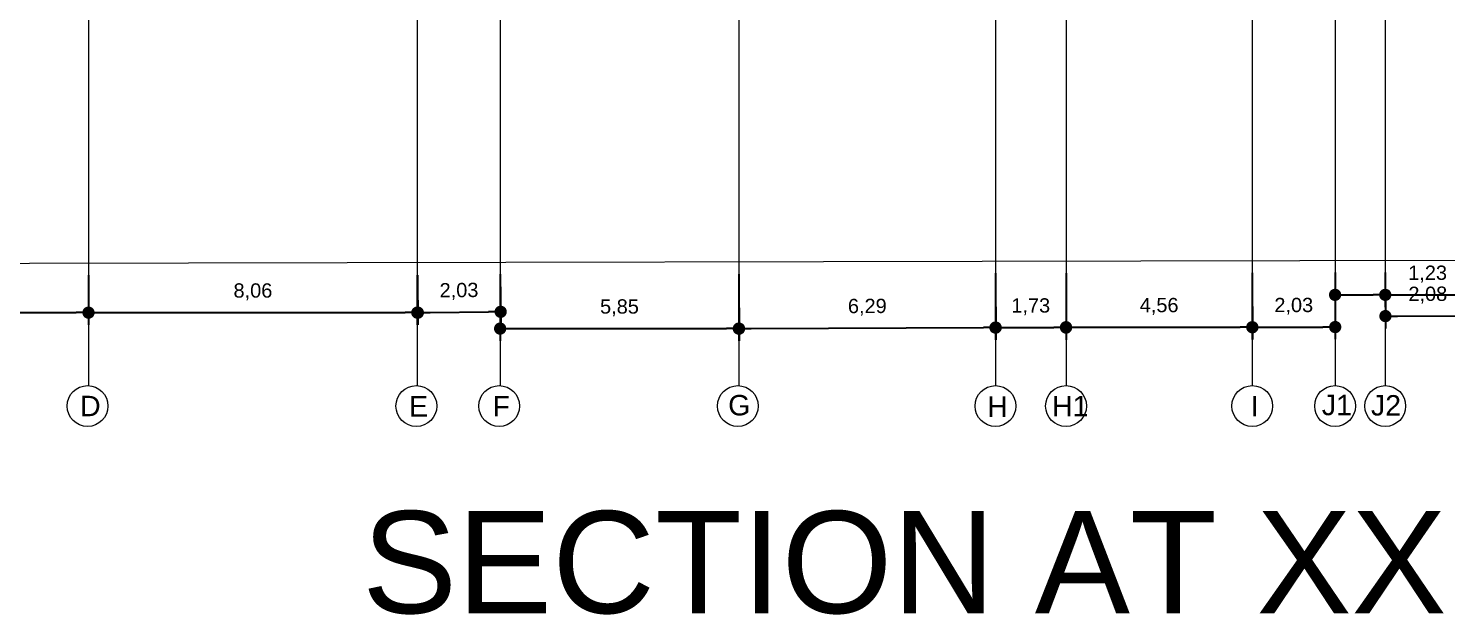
# Model space of a CAD drawing. Header units: metres. Extents: x 750 to 3116, y -341 to 1465.
# Drawn here: x 2693.3 to 2728.07, y 871.65 to 886.01 of the extents above; entities that cross this region are included whole.
import ezdxf

# ---------------------------------------------------------------- set-up
doc = ezdxf.new("R2010")
doc.units = ezdxf.units.M
for name, color, linetype, lineweight in [('Centre Line', 7, 'Continuous', 13), ('GUIDE LINE', 7, 'Continuous', 5), ('S-DIM', 30, 'Continuous', 13)]:
    doc.layers.add(name, color=color, linetype=linetype, lineweight=lineweight)
doc.layers.add('Text', color=7, linetype='Continuous')
doc.styles.get("Standard").update_dxf_attribs({"font": 'arial.ttf'})
doc.dimstyles.new('ISO-25', dxfattribs={"dimtxt": 2, "dimasz": 2, "dimexe": 1.25, "dimexo": 0.625, "dimgap": 1.5, "dimtad": 1, "dimtxsty": 'Standard', "dimblk": 'DOT', "dimcen": 1.5, "dimadec": 0, "dimazin": 0, "dimtfac": 1, "dimtmove": 0, "dimatfit": 3, "dimfxl": 0, "dimarcsym": 0})

# ---------------------------------------------------------------- blocks, each defined once
blk = doc.blocks.new('_Dot')
at = {"color": 0, "linetype": 'ByBlock', "lineweight": -2}
blk.add_line((-0.5, 0), (-1, 0), dxfattribs=at)
at = {"color": 0, "linetype": 'ByBlock', "const_width": 0.5}
blk.add_lwpolyline([(-0.25, 0, 1), (0.25, 0, 1)], format="xyb", close=True, dxfattribs=at)
blk = doc.blocks.new('*D132')
at = {"layer": 'Defpoints', "color": 0, "transparency": 16777216}
for p in [(2687.257, 880.243), (2694.777, 880.243), (2694.777, 879.049)]:
    blk.add_point(p, dxfattribs=at)
at = {"layer": 'S-DIM', "color": 0, "lineweight": -2, "transparency": 16777216}
for p, q in [((2687.257, 879.943), (2687.257, 878.749)), ((2694.777, 879.943), (2694.777, 878.749)), ((2687.557, 879.049), (2694.477, 879.049))]:
    blk.add_line(p, q, dxfattribs=at)
at = {"layer": 'S-DIM', "color": 0, "lineweight": -2, "transparency": 16777216, "xscale": 0.3, "yscale": 0.3, "zscale": 0.3, "rotation": 180}
blk.add_blockref('_Dot', (2687.257, 879.049), dxfattribs=at)
at = {"layer": 'S-DIM', "color": 0, "lineweight": -2, "transparency": 16777216, "xscale": 0.3, "yscale": 0.3, "zscale": 0.3}
blk.add_blockref('_Dot', (2694.777, 879.049), dxfattribs=at)
at = {"layer": 'S-DIM', "color": 0, "transparency": 16777216, "insert": (2691.017, 879.559), "char_height": 0.35, "attachment_point": 5}
blk.add_mtext('7,52', dxfattribs=at)
blk = doc.blocks.new('*D133')
at = {"layer": 'Defpoints', "color": 0, "transparency": 16777216}
for p in [(2694.777, 880.266), (2702.837, 880.266), (2702.837, 879.049)]:
    blk.add_point(p, dxfattribs=at)
at = {"layer": 'S-DIM', "color": 0, "lineweight": -2, "transparency": 16777216}
for p, q in [((2694.777, 879.966), (2694.777, 878.749)), ((2702.837, 879.966), (2702.837, 878.749)), ((2695.077, 879.049), (2702.537, 879.049))]:
    blk.add_line(p, q, dxfattribs=at)
at = {"layer": 'S-DIM', "color": 0, "lineweight": -2, "transparency": 16777216, "xscale": 0.3, "yscale": 0.3, "zscale": 0.3, "rotation": 180}
blk.add_blockref('_Dot', (2694.777, 879.049), dxfattribs=at)
at = {"layer": 'S-DIM', "color": 0, "lineweight": -2, "transparency": 16777216, "xscale": 0.3, "yscale": 0.3, "zscale": 0.3}
blk.add_blockref('_Dot', (2702.837, 879.049), dxfattribs=at)
at = {"layer": 'S-DIM', "color": 0, "transparency": 16777216, "insert": (2698.807, 879.559), "char_height": 0.35, "attachment_point": 5}
blk.add_mtext('8,06', dxfattribs=at)
blk = doc.blocks.new('*D134')
at = {"layer": 'Defpoints', "color": 0, "transparency": 16777216}
for p in [(2702.837, 880.266), (2704.867, 880.287), (2704.88, 879.07)]:
    blk.add_point(p, dxfattribs=at)
at = {"layer": 'S-DIM', "color": 0, "lineweight": -2, "transparency": 16777216}
for p, q in [((2702.84, 879.966), (2702.853, 878.748)), ((2704.87, 879.987), (2704.883, 878.77)), ((2703.15, 879.051), (2704.58, 879.066))]:
    blk.add_line(p, q, dxfattribs=at)
at = {"layer": 'S-DIM', "color": 0, "lineweight": -2, "transparency": 16777216, "xscale": 0.3, "yscale": 0.3, "zscale": 0.3}
for p, rotation in [((2702.85, 879.048), 180.6023379063397), ((2704.88, 879.07), 0.6023379063396963)]:
    blk.add_blockref('_Dot', p, dxfattribs=dict(at, rotation=rotation))
at = {"layer": 'S-DIM', "color": 0, "transparency": 16777216, "insert": (2703.859, 879.569), "char_height": 0.35, "attachment_point": 5, "rotation": 0.6023}
blk.add_mtext('2,03', dxfattribs=at)
blk = doc.blocks.new('*D135')
at = {"layer": 'Defpoints', "color": 0, "transparency": 16777216}
for p in [(2704.867, 880.287), (2710.717, 880.287), (2710.717, 878.658)]:
    blk.add_point(p, dxfattribs=at)
at = {"layer": 'S-DIM', "color": 0, "lineweight": -2, "transparency": 16777216}
for p, q in [((2704.867, 879.987), (2704.867, 878.358)), ((2710.717, 879.987), (2710.717, 878.358)), ((2705.167, 878.658), (2710.417, 878.658))]:
    blk.add_line(p, q, dxfattribs=at)
at = {"layer": 'S-DIM', "color": 0, "lineweight": -2, "transparency": 16777216, "xscale": 0.3, "yscale": 0.3, "zscale": 0.3, "rotation": 180}
blk.add_blockref('_Dot', (2704.867, 878.658), dxfattribs=at)
at = {"layer": 'S-DIM', "color": 0, "lineweight": -2, "transparency": 16777216, "xscale": 0.3, "yscale": 0.3, "zscale": 0.3}
blk.add_blockref('_Dot', (2710.717, 878.658), dxfattribs=at)
at = {"layer": 'S-DIM', "color": 0, "transparency": 16777216, "insert": (2707.792, 879.168), "char_height": 0.35, "attachment_point": 5}
blk.add_mtext('5,85', dxfattribs=at)
blk = doc.blocks.new('*D136')
at = {"layer": 'Defpoints', "color": 0, "transparency": 16777216}
for p in [(2710.717, 880.287), (2717.008, 880.313), (2717.014, 878.683)]:
    blk.add_point(p, dxfattribs=at)
at = {"layer": 'S-DIM', "color": 0, "lineweight": -2, "transparency": 16777216}
for p, q in [((2710.718, 879.987), (2710.725, 878.357)), ((2717.009, 880.013), (2717.016, 878.383)), ((2711.024, 878.659), (2716.714, 878.682))]:
    blk.add_line(p, q, dxfattribs=at)
at = {"layer": 'S-DIM', "color": 0, "lineweight": -2, "transparency": 16777216, "xscale": 0.3, "yscale": 0.3, "zscale": 0.3}
for p, rotation in [((2710.724, 878.657), 180.2338828476075), ((2717.014, 878.683), 0.2338828476074843)]:
    blk.add_blockref('_Dot', p, dxfattribs=dict(at, rotation=rotation))
at = {"layer": 'S-DIM', "color": 0, "transparency": 16777216, "insert": (2713.867, 879.18), "char_height": 0.35, "attachment_point": 5, "rotation": 0.2339}
blk.add_mtext('6,29', dxfattribs=at)
blk = doc.blocks.new('*D144')
at = {"layer": 'Defpoints', "color": 0, "transparency": 16777216}
for p in [(2717.008, 880.313), (2718.738, 880.313), (2718.738, 878.683)]:
    blk.add_point(p, dxfattribs=at)
at = {"layer": 'S-DIM', "color": 0, "lineweight": -2, "transparency": 16777216}
for p, q in [((2717.008, 880.013), (2717.008, 878.383)), ((2718.738, 880.013), (2718.738, 878.383)), ((2717.308, 878.683), (2718.438, 878.683))]:
    blk.add_line(p, q, dxfattribs=at)
at = {"layer": 'S-DIM', "color": 0, "lineweight": -2, "transparency": 16777216, "xscale": 0.3, "yscale": 0.3, "zscale": 0.3, "rotation": 180}
blk.add_blockref('_Dot', (2717.008, 878.683), dxfattribs=at)
at = {"layer": 'S-DIM', "color": 0, "lineweight": -2, "transparency": 16777216, "xscale": 0.3, "yscale": 0.3, "zscale": 0.3}
blk.add_blockref('_Dot', (2718.738, 878.683), dxfattribs=at)
at = {"layer": 'S-DIM', "color": 0, "transparency": 16777216, "insert": (2717.873, 879.193), "char_height": 0.35, "attachment_point": 5}
blk.add_mtext('1,73', dxfattribs=at)
blk = doc.blocks.new('*D145')
at = {"layer": 'Defpoints', "color": 0, "transparency": 16777216}
for p in [(2718.738, 880.313), (2723.303, 880.313), (2723.303, 878.692)]:
    blk.add_point(p, dxfattribs=at)
at = {"layer": 'S-DIM', "color": 0, "lineweight": -2, "transparency": 16777216}
for p, q in [((2718.738, 880.013), (2718.738, 878.392)), ((2723.303, 880.013), (2723.303, 878.392)), ((2719.038, 878.692), (2723.003, 878.692))]:
    blk.add_line(p, q, dxfattribs=at)
at = {"layer": 'S-DIM', "color": 0, "lineweight": -2, "transparency": 16777216, "xscale": 0.3, "yscale": 0.3, "zscale": 0.3, "rotation": 180}
blk.add_blockref('_Dot', (2718.738, 878.692), dxfattribs=at)
at = {"layer": 'S-DIM', "color": 0, "lineweight": -2, "transparency": 16777216, "xscale": 0.3, "yscale": 0.3, "zscale": 0.3}
blk.add_blockref('_Dot', (2723.303, 878.692), dxfattribs=at)
at = {"layer": 'S-DIM', "color": 0, "transparency": 16777216, "insert": (2721.02, 879.202), "char_height": 0.35, "attachment_point": 5}
blk.add_mtext('4,56', dxfattribs=at)
blk = doc.blocks.new('*D146')
at = {"layer": 'Defpoints', "color": 0, "transparency": 16777216}
for p in [(2723.303, 880.326), (2725.333, 880.331), (2725.336, 878.696)]:
    blk.add_point(p, dxfattribs=at)
at = {"layer": 'S-DIM', "color": 0, "lineweight": -2, "transparency": 16777216}
for p, q in [((2723.303, 880.026), (2723.307, 878.391)), ((2725.333, 880.031), (2725.337, 878.396)), ((2723.606, 878.692), (2725.036, 878.695))]:
    blk.add_line(p, q, dxfattribs=at)
at = {"layer": 'S-DIM', "color": 0, "lineweight": -2, "transparency": 16777216, "xscale": 0.3, "yscale": 0.3, "zscale": 0.3}
for p, rotation in [((2723.306, 878.691), 180.1211882041028), ((2725.336, 878.696), 0.1211882041028049)]:
    blk.add_blockref('_Dot', p, dxfattribs=dict(at, rotation=rotation))
at = {"layer": 'S-DIM', "color": 0, "transparency": 16777216, "insert": (2724.32, 879.204), "char_height": 0.35, "attachment_point": 5, "rotation": 0.1212}
blk.add_mtext('2,03', dxfattribs=at)
blk = doc.blocks.new('*D147')
at = {"layer": 'Defpoints', "color": 0, "transparency": 16777216}
for p in [(2725.333, 880.331), (2726.563, 880.331), (2726.563, 879.484)]:
    blk.add_point(p, dxfattribs=at)
at = {"layer": 'S-DIM', "color": 0, "lineweight": -2, "transparency": 16777216}
for p, q in [((2725.333, 880.031), (2725.333, 879.184)), ((2726.563, 880.031), (2726.563, 879.184)), ((2725.633, 879.484), (2726.263, 879.484)), ((2726.563, 879.484), (2728.339, 879.484))]:
    blk.add_line(p, q, dxfattribs=at)
at = {"layer": 'S-DIM', "color": 0, "lineweight": -2, "transparency": 16777216, "xscale": 0.3, "yscale": 0.3, "zscale": 0.3, "rotation": 180}
blk.add_blockref('_Dot', (2725.333, 879.484), dxfattribs=at)
at = {"layer": 'S-DIM', "color": 0, "lineweight": -2, "transparency": 16777216, "xscale": 0.3, "yscale": 0.3, "zscale": 0.3}
blk.add_blockref('_Dot', (2726.563, 879.484), dxfattribs=at)
at = {"layer": 'S-DIM', "color": 0, "transparency": 16777216, "insert": (2727.601, 879.994), "char_height": 0.35, "attachment_point": 5}
blk.add_mtext('1,23', dxfattribs=at)
blk = doc.blocks.new('*D148')
at = {"layer": 'Defpoints', "color": 0, "transparency": 16777216}
for p in [(2726.563, 880.331), (2728.643, 880.338), (2728.647, 878.971)]:
    blk.add_point(p, dxfattribs=at)
at = {"layer": 'S-DIM', "color": 0, "lineweight": -2, "transparency": 16777216}
for p, q in [((2726.564, 880.031), (2726.568, 878.664)), ((2728.644, 880.038), (2728.648, 878.671)), ((2726.867, 878.965), (2728.347, 878.97))]:
    blk.add_line(p, q, dxfattribs=at)
at = {"layer": 'S-DIM', "color": 0, "lineweight": -2, "transparency": 16777216, "xscale": 0.3, "yscale": 0.3, "zscale": 0.3}
for p, rotation in [((2726.567, 878.964), 180.1928519358803), ((2728.647, 878.971), 0.1928519358802906)]:
    blk.add_blockref('_Dot', p, dxfattribs=dict(at, rotation=rotation))
at = {"layer": 'S-DIM', "color": 0, "transparency": 16777216, "insert": (2727.606, 879.478), "char_height": 0.35, "attachment_point": 5, "rotation": 0.1929}
blk.add_mtext('2,08', dxfattribs=at)

msp = doc.modelspace()

# ---------------------------------------------------------------- linework, layer by layer
at = {"layer": 'Centre Line', "color": 30, "true_color": 0xf26722}
for p, q in [((2694.777, 912.736), (2694.777, 877.261)), ((2702.837, 912.736), (2702.837, 877.261)), ((2704.867, 912.736), (2704.867, 877.261)), ((2710.717, 912.736), (2710.717, 877.261)), ((2717.008, 912.736), (2717.008, 877.261)), ((2718.738, 912.736), (2718.738, 877.261)), ((2723.303, 912.736), (2723.303, 877.261)), ((2725.333, 912.736), (2725.333, 877.261)), ((2726.563, 912.736), (2726.563, 877.261))]:
    msp.add_line(p, q, dxfattribs=at)
for centre in [(2694.754, 876.762), (2702.814, 876.762), (2704.844, 876.762), (2710.694, 876.762), (2717.008, 876.762), (2718.738, 876.762), (2723.303, 876.762), (2725.333, 876.762), (2726.563, 876.762)]:
    msp.add_circle(centre, 0.5, dxfattribs=at)
at = {"layer": 'GUIDE LINE'}
msp.add_lwpolyline([(2663.237, 888.286), (2654.406, 888.056), (2654.406, 880.181), (2763.389, 880.411), (2763.389, 890.236), (2753.611, 890.236)], dxfattribs=at)

# ---------------------------------------------------------------- texts
at = {"layer": 'Text', "color": 30, "true_color": 0xf26722, "attachment_point": 1}
for s, width, gutter_width, heights, insert, char_height in [('D', 0.83687, 12.5, [0], (2694.571, 877.013), 0.5), ('E', 0.83687, 12.5, [0], (2702.635, 877.005), 0.5), ('F', 0.83687, 12.5, [0], (2704.681, 877.007), 0.5), ('G', 0.83687, 12.5, [0], (2710.457, 877.033), 0.5), ('H', 0.83687, 12.5, [0], (2716.806, 876.997), 0.5), ('H1', 0.83687, 12.5, [0], (2718.393, 877.01), 0.5), ('I', 0.83687, 12.5, [0], (2723.268, 877.008), 0.5), ('J1', 0.83687, 12.5, [0], (2725.008, 877.037), 0.5), ('J2', 0.83687, 12.5, [0], (2726.213, 877.029), 0.5), ('\\pi2.52853;SECTION AT XX', 31.46395, 0, [8.606], (2698.954, 874.19), 2.5)]:
    msp.add_mtext_dynamic_manual_height_columns(s, width=width, gutter_width=gutter_width, heights=heights, dxfattribs=dict(at, insert=insert, char_height=char_height))

# ---------------------------------------------------------------- dimensions: what is measured, and where the dimension line sits
at = {"layer": 'S-DIM', "color": 30, "true_color": 0xf26722}
for base, p1, p2, picture, middle in [((2694.777, 879.049), (2687.257, 880.243), (2694.777, 880.243), '*D132', (2691.017, 879.559)), ((2702.837, 879.049), (2694.777, 880.266), (2702.837, 880.266), '*D133', (2698.807, 879.559)), ((2718.738, 878.683), (2717.008, 880.313), (2718.738, 880.313), '*D144', (2717.873, 879.193)), ((2726.563, 879.484), (2725.333, 880.331), (2726.563, 880.331), '*D147', (2727.601, 879.994))]:
    dim = msp.add_linear_dim(base=base, p1=p1, p2=p2, dimstyle='ISO-25', override={"dimtxt": 0.35, "dimasz": 0.3, "dimexe": 0.3, "dimexo": 0.3, "dimgap": 0.3}, dxfattribs=at)
    dim.commit()
    dim.dimension.update_dxf_attribs({"geometry": picture, "text_midpoint": middle})
at = {"layer": 'S-DIM'}
for p1, p2, distance, picture, middle in [((2702.837, 880.266), (2704.867, 880.287), -1.218, '*D134', (2703.859, 879.569)), ((2704.867, 880.287), (2710.717, 880.287), -1.63, '*D135', (2707.792, 879.168)), ((2710.717, 880.287), (2717.008, 880.313), -1.63, '*D136', (2713.867, 879.18)), ((2718.7377724, 880.313089), (2723.3027723, 880.313089), -1.6213802, '*D145', (2721.0202723, 879.202043)), ((2723.303, 880.326), (2725.333, 880.331), -1.635, '*D146', (2724.32, 879.204)), ((2726.563, 880.331), (2728.643, 880.338), -1.367, '*D148', (2727.606, 879.478))]:
    dim = msp.add_aligned_dim(p1=p1, p2=p2, distance=distance, dimstyle='ISO-25', override={"dimtxt": 0.35, "dimasz": 0.3, "dimexe": 0.3, "dimexo": 0.3, "dimgap": 0.3}, dxfattribs=at)
    dim.commit()
    dim.dimension.update_dxf_attribs({"geometry": picture, "text_midpoint": middle})

doc.saveas('drawing.dxf')
